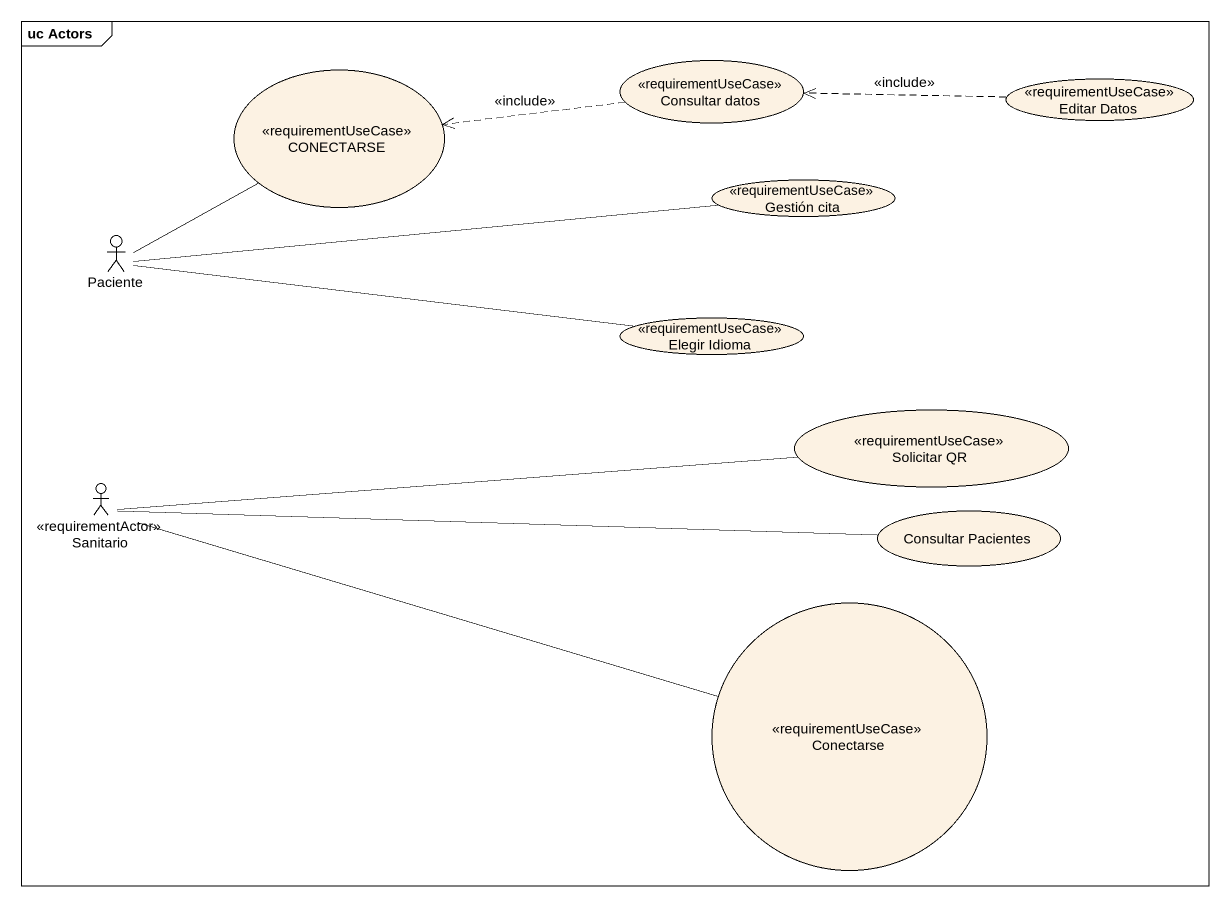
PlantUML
@startuml
mainframe uc Actors
usecase "Consultar datos" as Consultar_datos <<requirementUseCase>>
usecase CONECTARSE <<requirementUseCase>>
usecase "Editar Datos" as Editar_Datos <<requirementUseCase>>
usecase "Gestión cita" as Gestión_cita <<requirementUseCase>>
actor Paciente
usecase "Elegir Idioma" as Elegir_Idioma <<requirementUseCase>>
usecase "Solicitar QR" as Solicitar_QR <<requirementUseCase>>
actor Sanitario <<requirementActor>>
usecase "Consultar Pacientes" as Consultar_Pacientes
usecase Conectarse <<requirementUseCase>>
Consultar_datos .left.> CONECTARSE : <<include>>
Editar_Datos .left.> Consultar_datos : <<include>>
Paciente -right- CONECTARSE
Paciente -right- Gestión_cita
Paciente -right- Elegir_Idioma
Solicitar_QR -left- Sanitario
Sanitario -right- Consultar_Pacientes
Sanitario -right- Conectarse
@enduml
